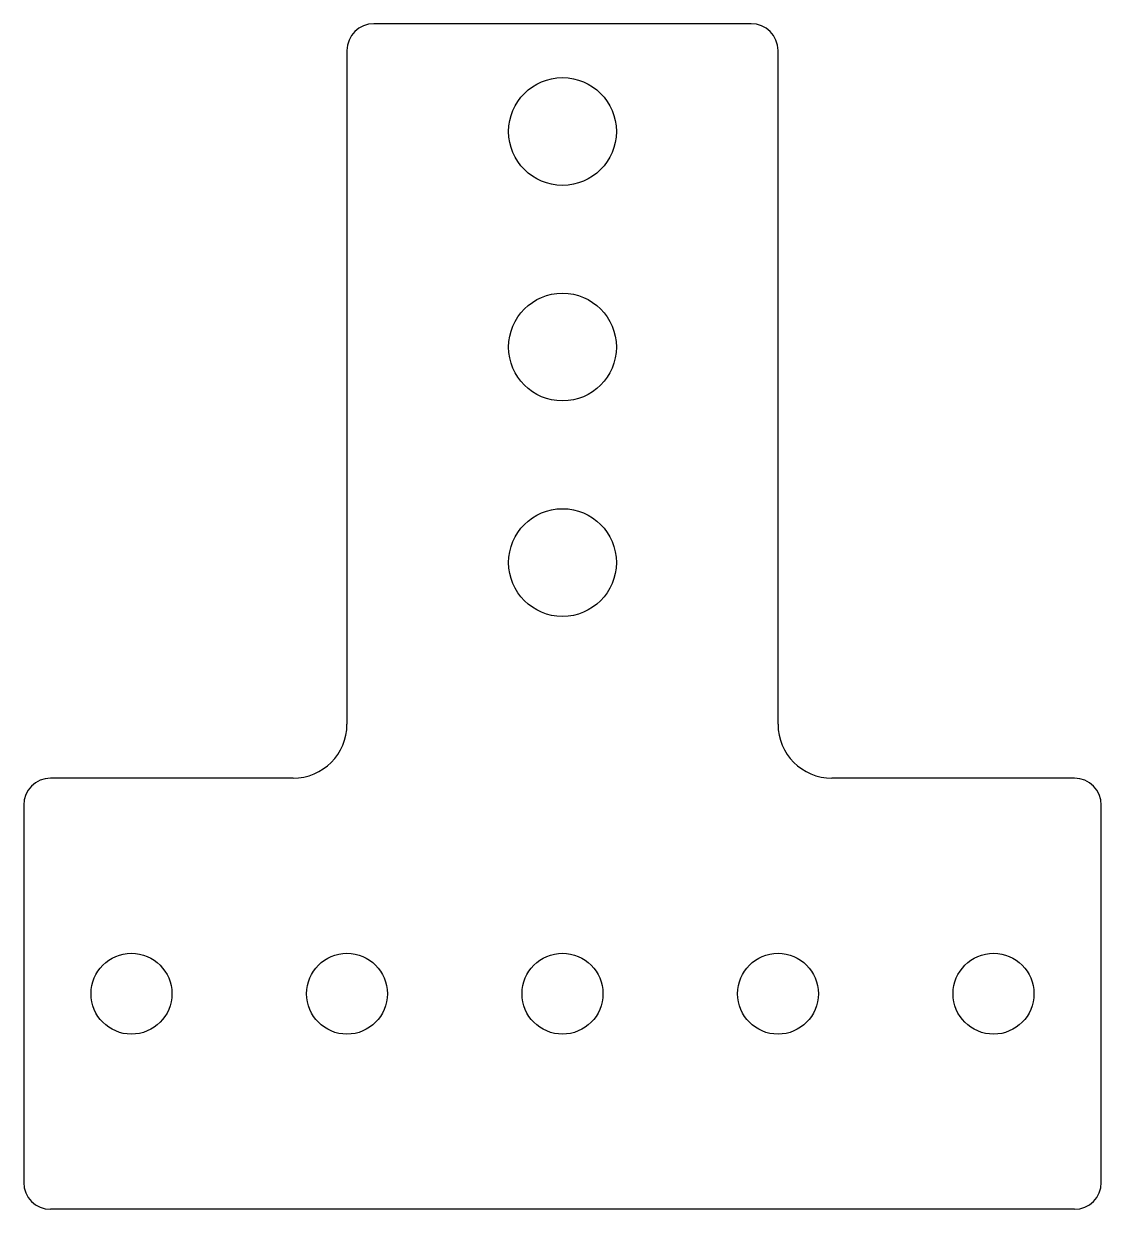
# Model space of a CAD drawing. Extents: x -1.25 to 1.25, y 0 to 2.75.
import ezdxf

# ---------------------------------------------------------------- set-up
doc = ezdxf.new("R2010")
doc.units = 0
doc.header["$MEASUREMENT"] = 0
doc.layers.add('VISIBLE', color=7, linetype='CONTINUOUS')

msp = doc.modelspace()

# ---------------------------------------------------------------- linework, layer by layer
at = {"layer": 'VISIBLE'}
for p, q in [((0.4375, 2.75), (-0.4375, 2.75)), ((-0.5, 2.6875), (-0.5, 1.125)), ((0.5, 1.125), (0.5, 2.6875)), ((-0.625, 1), (-1.1875, 1)), ((1.1875, 1), (0.625, 1)), ((-1.25, 0.9375), (-1.25, 0.0625)), ((1.25, 0.0625), (1.25, 0.9375)), ((1.1875, 0), (-1.1875, 0))]:
    msp.add_line(p, q, dxfattribs=at)
for centre, radius in [((0, 2.5), 0.125), ((0, 2), 0.125), ((0, 1.5), 0.125), ((-1, 0.5), 0.0938), ((-0.5, 0.5), 0.0938), ((0, 0.5), 0.0938), ((0.5, 0.5), 0.0938), ((1, 0.5), 0.0938)]:
    msp.add_circle(centre, radius, dxfattribs=at)
for centre, radius, start, end in [((-0.4375, 2.6875), 0.0625, 90, 180), ((0.4375, 2.6875), 0.0625, 0, 90), ((-0.625, 1.125), 0.125, 270, 0), ((0.625, 1.125), 0.125, 180, 270), ((-1.1875, 0.9375), 0.0625, 90, 180), ((1.1875, 0.9375), 0.0625, 0, 90), ((-1.1875, 0.0625), 0.0625, 180, 270), ((1.1875, 0.0625), 0.0625, 270, 0)]:
    msp.add_arc(centre, radius, start, end, dxfattribs=at)

doc.saveas('drawing.dxf')
